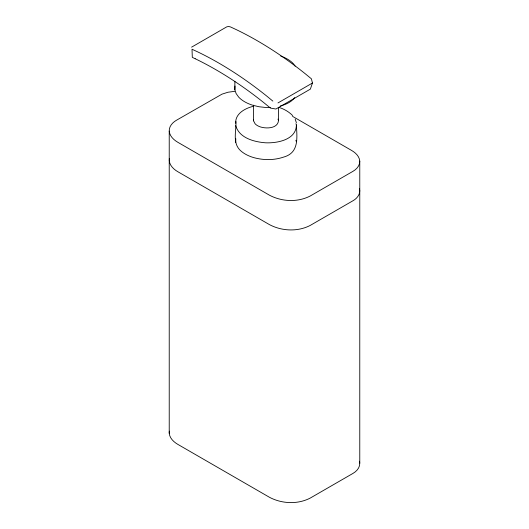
<?xml version="1.0" encoding="UTF-8"?>
<svg xmlns="http://www.w3.org/2000/svg" width="529" height="529" viewBox="0 0 529 529"><rect width="100%" height="100%" fill="white"/><g stroke="black" fill="none" stroke-linecap="round" stroke-linejoin="round"><path stroke-width="0.79" d="M270.365 107.407L265.479 107.46L258.985 106.739L252.802 105.264A34.537 19.943 0 0 1 238.665 97.105L236.113 93.534L234.869 89.785L234.982 86.022M235.703 123.356C234.995 113.523 245.555 108.015 253.775 106.21M295.949 123.68L296.379 124.97C297.08 138.003 299.196 152.914 283.498 157.126C273.731 160.432 263.012 160.294 253.16 157.444A33.611 19.408 0 0 1 239.399 149.495C232.634 141.911 236.291 130.689 235.987 121.525M235.703 142.374L235.815 138.71M278.512 107.361L278.512 120.579C277.771 128.507 266.689 128.805 260.744 127.033A13.814 7.975 0 0 1 255.09 123.766L253.57 120.837L253.616 119.336M296.379 124.97C296.3 139.808 277.242 143.333 265.498 142.797C254.092 141.904 239.201 138.056 235.703 125.598M292.55 116.354L351.653 150.474C355.554 152.755 359.37 156.306 359.773 161.067L359.773 463.153C359.998 467.669 356.592 471.352 352.903 473.448L310.245 498.073C297.682 504.593 281.812 503.839 269.42 497.26L177.797 444.36C173.684 441.953 169.657 438.204 169.227 433.185L169.227 131.099C168.989 126.332 172.58 122.45 176.481 120.235L221.988 94.155L227.986 92.238L234.744 91.319M169.34 158.495C168.473 164.294 173.142 169.055 177.797 171.7L269.42 224.6C281.812 231.173 297.682 231.933 310.245 225.414L352.903 200.789C357.187 198.481 360.957 193.654 359.436 188.562M169.227 433.185L169.34 431.155M359.773 161.067C359.998 165.584 356.592 169.267 352.903 171.363L310.245 195.988C297.682 202.508 281.812 201.747 269.42 195.175L177.797 142.275C173.684 139.868 169.657 136.118 169.227 131.099M191.584 47.16L226.729 26.867L228.561 26.45L230.584 26.966L236.741 29.849A357.207 206.237 60 0 1 305.498 73.961L311.422 78.828L312.447 83.027L310.364 89.13L275.907 109.02L270.458 108.095L264.434 103.148A359.68 207.666 60 0 0 195.201 58.739M294.699 97.614C291.287 102.15 285.779 104.59 280.403 105.939M277.989 102.924L312.447 83.027M279.259 107.486C284.304 109.1 288.94 111.831 292.682 115.6M195.201 58.719L192.311 57.37L192.014 49.237L198.17 52.113A357.207 206.237 60 0 1 266.927 96.232L272.852 101.099M295.116 66.138L293.416 63.758A34.537 19.943 0 0 0 280.74 56.074M295.169 119.078L296.379 122.721M295.896 140.284L296.379 141.746M278.009 119.078L278.512 120.579M359.436 461.222L359.773 463.153M253.57 105.145L253.57 120.837M234.869 81.334L234.869 89.785"/></g></svg>
